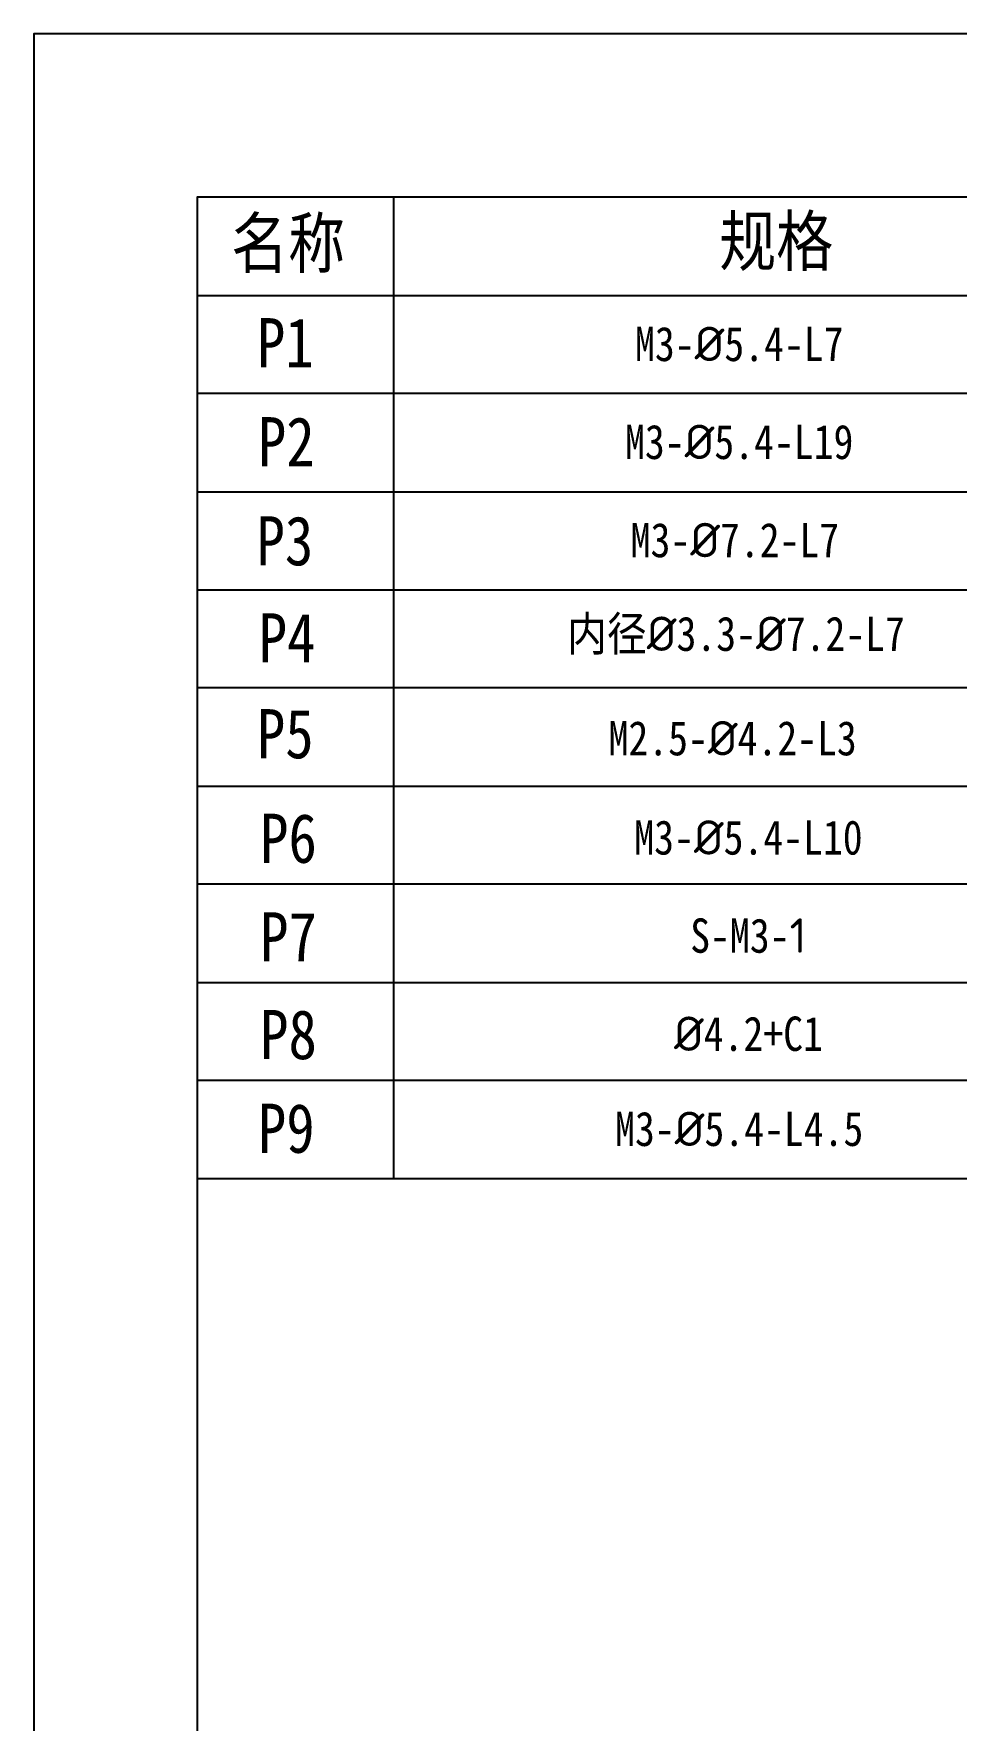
# Model space of a CAD drawing. Header units: millimetres. Extents: x 0 to 1189, y 25 to 866.
# Drawn here: x 0 to 141, y 608.2 to 866 of the extents above; entities that cross this region are included whole.
import ezdxf

# ---------------------------------------------------------------- set-up
doc = ezdxf.new("R2010")
doc.units = ezdxf.units.MM
doc.header["$LTSCALE"] = 65.395
doc.layers.get('0').update_dxf_attribs({"linetype": 'CONTINUOUS'})
doc.styles.get("Standard").update_dxf_attribs({"font": 'txt', "width": 0.85})

msp = doc.modelspace()

# ---------------------------------------------------------------- linework, layer by layer
at = {"color": 7, "true_color": 0xffffff}
for p, q in [((55, 841), (55, 796)), ((55, 796), (55, 691))]:
    msp.add_line(p, q, dxfattribs=at)
at = {"color": 7, "linetype": 'Continuous'}
for points in [[(0, 25), (1189, 25), (1189, 866), (0, 866)], [(25, 50), (1164, 50), (1164, 841), (25, 841)]]:
    msp.add_lwpolyline(points, close=True, dxfattribs=at)
at = {"color": 7, "true_color": 0xffffff}
for points in [[(25, 826), (205, 826)], [(205, 811), (25, 811)], [(25, 796), (205, 796)], [(25, 781), (205, 781)], [(205, 766), (25, 766)], [(25, 751), (205, 751)], [(205, 736), (25, 736)], [(25, 721), (205, 721)], [(205, 706), (25, 706)], [(25, 691), (205, 691)]]:
    msp.add_lwpolyline(points, dxfattribs=at)

# ---------------------------------------------------------------- texts
at = {"lineweight": -3, "char_height": 7.5163, "width": 32.26492, "attachment_point": 5}
for s, insert in [('{\\fSimSun|b0|i0|c134|p54;名称}', (38.892, 833.583)), ('{\\fSimSun|b0|i0|c134|p54;规格}', (113.5, 833.892)), ('{\\fSimSun|b0|i0|c134|p54;P3}', (38.391, 788.439)), ('{\\fSimSun|b0|i0|c134|p54;P5}', (38.45, 758.951)), ('{\\fSimSun|b0|i0|c134|p54;P6}', (38.94, 742.967)), ('{\\fSimSun|b0|i0|c134|p54;P7}', (38.94, 727.967)), ('{\\fSimSun|b0|i0|c134|p54;P8}', (38.94, 712.967))]:
    msp.add_mtext(s, dxfattribs=dict(at, insert=insert))
at = {"color": 7, "lineweight": -3, "true_color": 0xffffff, "char_height": 7.5163, "width": 32.26492, "attachment_point": 5}
for s, insert in [('{\\fSimSun|b0|i0|c134|p54;P1}', (38.461, 818.778)), ('{\\fSimSun|b0|i0|c134|p54;P2}', (38.603, 803.644)), ('{\\fSimSun|b0|i0|c134|p54;P4}', (38.734, 773.664)), ('{\\fSimSun|b0|i0|c134|p54;P9}', (38.603, 698.644))]:
    msp.add_mtext(s, dxfattribs=dict(at, insert=insert))
at = {"char_height": 5.25, "width": 100.18624, "attachment_point": 5}
for s, insert in [('{\\fSimSun|b0|i0|c134|p54;M3-\\fISOCPEUR|b0|i0|c0|p34;\\W1;%%C\\fSimSun|b0|i0|c134|p54;\\W0.85;5.4-L7}', (107.855, 818.547)), ('{\\fSimSun|b0|i0|c134|p54;M3-\\fISOCPEUR|b0|i0|c0|p34;\\W1;%%C\\fSimSun|b0|i0|c134|p54;\\W0.85;5.4-L19}', (107.846, 803.577)), ('{\\fSimSun|b0|i0|c134|p54;M3-\\fISOCPEUR|b0|i0|c0|p34;\\W1;%%C\\fSimSun|b0|i0|c134|p54;\\W0.85;7.2-L7}', (107.188, 788.566)), ('{\\fSimSun|b0|i0|c134|p54;M2.5-\\fISOCPEUR|b0|i0|c0|p34;\\W1;%%C\\fSimSun|b0|i0|c134|p54;\\W0.85;4.2-L3}', (106.841, 758.281)), ('{\\fSimSun|b0|i0|c134|p54;M3-\\fISOCPEUR|b0|i0|c0|p34;\\W1;%%C\\fSimSun|b0|i0|c134|p54;\\W0.85;5.4-L10}', (109.261, 743.112)), ('{\\fSimSun|b0|i0|c134|p54;S-M3-\\fISOCPEUR|b0|i0|c0|p34;\\W1;1}', (109.261, 728.112)), ('{\\fISOCPEUR|b0|i0|c0|p34;\\W1;%%C\\fSimSun|b0|i0|c134|p54;\\W0.85;4.2+C1}', (109.261, 713.112)), ('{\\fSimSun|b0|i0|c134|p54;M3-\\fISOCPEUR|b0|i0|c0|p34;\\W1;%%C\\fSimSun|b0|i0|c134|p54;\\W0.85;5.4-L4.5}', (107.846, 698.577))]:
    msp.add_mtext(s, dxfattribs=dict(at, insert=insert))
at = {"color": 1, "insert": (107.356, 773.997), "char_height": 5.25, "width": 100.18624, "attachment_point": 5}
msp.add_mtext('{\\fSimSun|b0|i0|c134|p54;内径\\fISOCPEUR|b0|i0|c0|p34;\\W1;%%C\\fSimSun|b0|i0|c134|p54;\\W0.85;3.3-\\fISOCPEUR|b0|i0|c0|p34;\\W1;%%C\\fSimSun|b0|i0|c134|p54;\\W0.85;7.2-L7}', dxfattribs=at)

doc.saveas('drawing.dxf')
